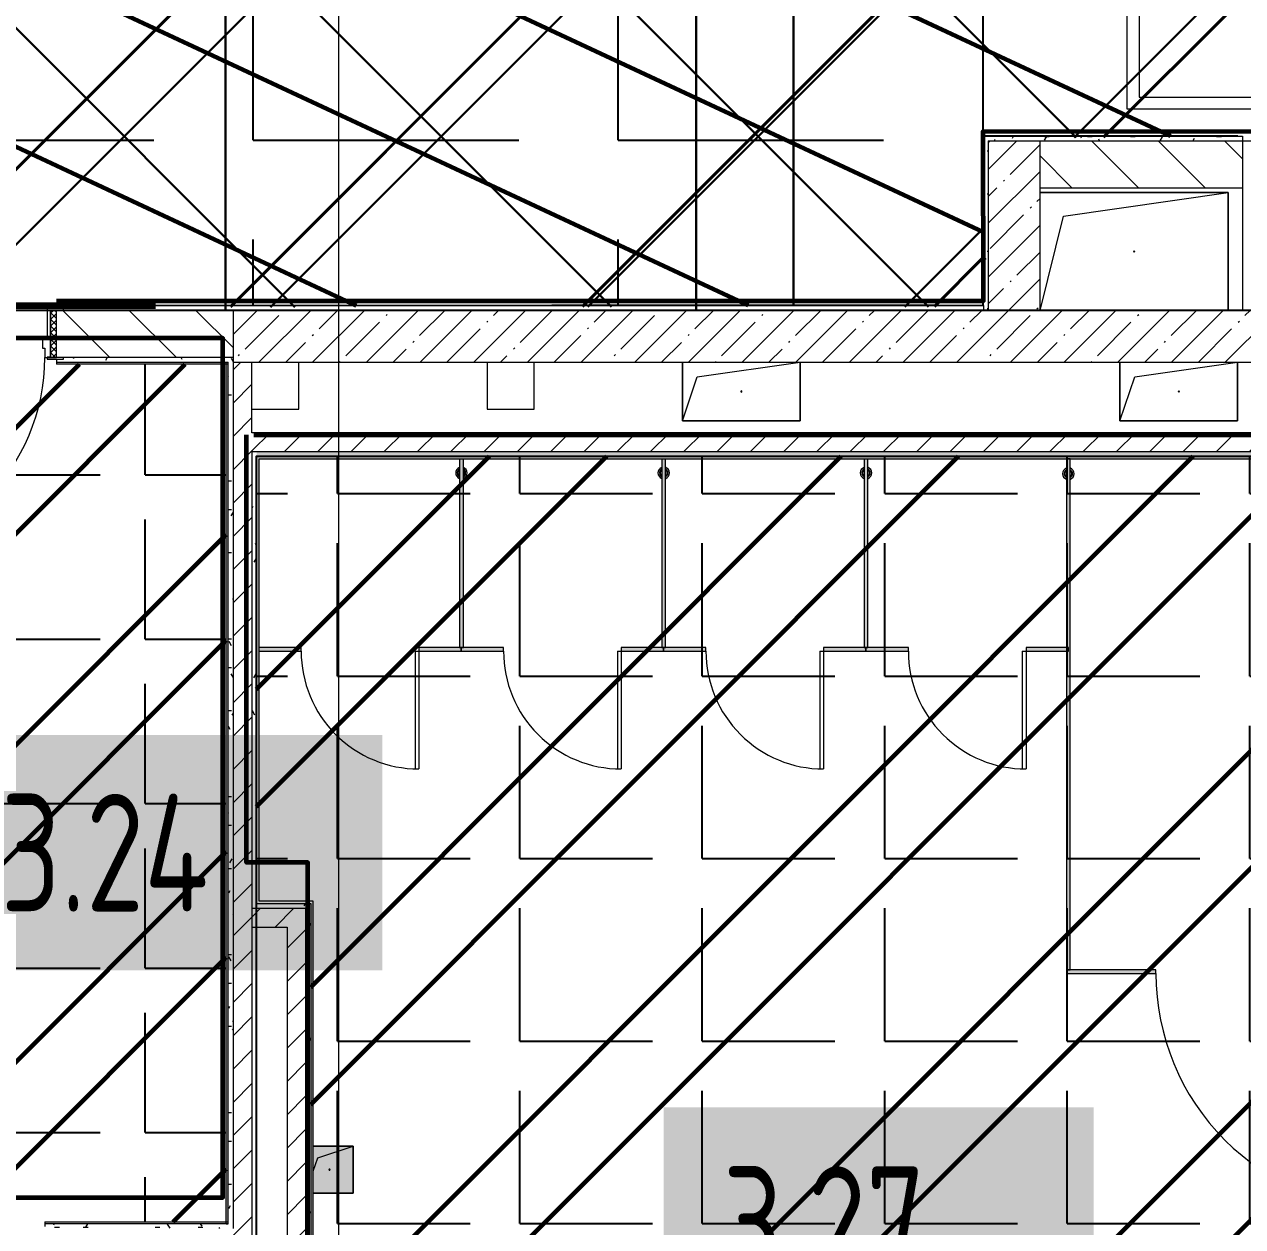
# Model space of a CAD drawing. Header units: millimetres. Extents: x -164500 to 426394, y -51911 to 102118.
# Drawn here: x 382551 to 387727, y 6708 to 11815 of the extents above; entities that cross this region are included whole.
import ezdxf

# ---------------------------------------------------------------- set-up
doc = ezdxf.new("R2010")
doc.units = ezdxf.units.MM
for name, color, linetype, lineweight in [('0) шлифовка', 5, 'Continuous', 60), ('1.4) Плинтус ПЛ-4', 6, 'Continuous', 60), ('196 1-3 этаж гидро изол', 6, 'Continuous', 60), ('284 стык. профилей', 1, 'Continuous', 120), ('5.2) Л-1 Линолеум', 100, 'Continuous', 30), ('7.5) НЗ Линолеум Темпо ПЛЮС', 134, 'Continuous', 30), ('A-DOOR-FRAM-2', 7, 'Continuous', 5), ('A-FLOR', 7, 'Continuous', 9), ('A-GENM', 7, 'Continuous', 9), ('A-GENM-1', 7, 'Continuous', 20), ('A-WALL', 7, 'Continuous', 5), ('I-WALL', 7, 'Continuous', 5), ('Оси', 7, 'Continuous', 9)]:
    doc.layers.add(name, color=color, linetype=linetype, lineweight=lineweight)
for name, color, linetype in [('1.2) плитка КР3', 160, 'Continuous'), ('1.2.1) плитка КР3', 140, 'Continuous'), ('2) защита вин плитк', 6, 'Continuous'), ('3.2.3) П-13', 5, 'Continuous')]:
    doc.layers.add(name, color=color, linetype=linetype)
doc.layers.add('A-AREA-PATT-3', color=7, linetype='Continuous', lineweight=5, true_color=0xe6fae8, transparency=1)
for name, color, linetype, lineweight, true_color in [('A-DOOR-1', 7, 'Continuous', 5, 0xc0c0c0), ('A-DOOR-FRAM-1', 7, 'Continuous', 5, 0xc0c0c0), ('A-WALL-1', 9, 'Continuous', 5, 0x808080), ('A-WALL-FNSH-1', 9, 'Continuous', 5, 0x808080)]:
    doc.layers.add(name, color=color, linetype=linetype, lineweight=lineweight, true_color=true_color)
doc.styles.add('СПДС', font='ГОСТ тип А.ttf', dxfattribs={"width": 0.9})
pattern_1 = [(45, (289227.4, 1e-08), (-70.71068, 70.71068), [])]
pattern_2 = [(45, (289227.4, 1e-08), (-114.04925, 114.04925), []), (45, (289341.45, 1e-08), (-114.04925, 114.04925), [201.612, -40.322, 6.706, -33.617])]
pattern_3 = [(135, (289227.4, 1e-08), (-141.42136, -141.42136), [])]
pattern_4 = [(0, (289227.4, 1e-08), (243.84, 60.96), [20.117, -162.763, 20.117, -162.763, -975.36]), (0, (289227.4, 1e-08), (243.84, 60.96), [-365.76, 20.117, -345.643, 20.117, -162.763, -426.72]), (0, (289227.4, 1e-08), (243.84, 60.96), [-914.4, 20.117, -101.803, 20.117, -284.683]), (120, (289318.84, 30.48), (-174.71291, 180.691634), [20.117, -162.763, 20.117, -162.763, -975.36]), (120, (289318.84, 30.48), (-174.71291, 180.691634), [-365.76, 20.117, -345.643, 20.117, -162.763, -426.72]), (120, (289318.84, 30.48), (-174.71291, 180.691634), [-914.4, 20.117, -101.803, 20.117, -284.683]), (240, (289349.32, 152.4), (-69.12709, -241.651634), [20.117, -162.763, 20.117, -162.763, -975.36]), (240, (289349.32, 152.4), (-69.12709, -241.651634), [-365.76, 20.117, -345.643, 20.117, -162.763, -426.72]), (240, (289349.32, 152.4), (-69.12709, -241.651634), [-914.4, 20.117, -101.803, 20.117, -284.683])]
pattern_5 = [(45, (374218.4, 26822.1), (-747.606, 747.606), [])]

# ---------------------------------------------------------------- blocks, each defined once
blk = doc.blocks.new('GM_Отверстие прямоугольное _в плите_ - Отверстие-V558-Объем проектирования 3 этажа')
at = {"layer": 'A-GENM'}
for p, q in [((-250, -125), (-250, 125)), ((-250, 125), (-250, -125)), ((-187.5, 62.5), (250, 125)), ((250, 125), (250, -125)), ((250, -125), (250, 125)), ((-250, -125), (-187.5, 62.5)), ((250, -125), (-250, -125)), ((-250, -125), (250, -125))]:
    blk.add_line(p, q, dxfattribs=at)
for start, end in [(360, 180), (180, 360)]:
    blk.add_arc((0, 0), 2.5, start, end, dxfattribs=at)
blk = doc.blocks.new('GM_Отверстие прямоугольное _в плите_ - Отверстие-V589-Объем проектирования 3 этажа')
at = {"layer": 'A-GENM'}
for p, q in [((-69, 100), (100, 100)), ((100, 100), (-69, 100)), ((-50, 50), (100, 100)), ((100, 100), (100, -100)), ((100, -100), (100, 100)), ((-69, -7), (-50, 50)), ((100, -100), (-69, -100)), ((-69, -100), (100, -100))]:
    blk.add_line(p, q, dxfattribs=at)
for start, end in [(360, 180), (180, 360)]:
    blk.add_arc((0, 0), 2.5, start, end, dxfattribs=at)
blk = doc.blocks.new('GM_Отверстие прямоугольное _в плите_ - Отверстие-21992694-Объем проектирования 3 этажа')
at = {"layer": 'A-GENM'}
for p, q in [((-400, 250), (400, 250)), ((400, 250), (-400, 250)), ((-300, 150), (400, 250)), ((400, 250), (400, -250)), ((400, -250), (400, 250)), ((-400, -250), (-300, 150))]:
    blk.add_line(p, q, dxfattribs=at)
for start, end in [(360, 180), (180, 360)]:
    blk.add_arc((0, 0), 2.5, start, end, dxfattribs=at)
blk = doc.blocks.new('131_Сантехническая перегородка 7 - СП-1-30858579-Объем проектирования 3 этажа')
at = {"layer": 'A-GENM'}
blk.add_hatch(color=256, dxfattribs=at).paths.add_polyline_path([(2165.9, -8), (2165.9, 8), (-4.1, 8), (-4.1, -8), (1268, -8)])
at = {"layer": 'A-GENM', "flags": 128}
for points in [[(71.5, 8), (71.1, 8.5), (70.8, 9), (70.4, 9.5), (70, 9.9), (69.6, 10.4), (69.2, 10.8), (68.8, 11.2), (68.3, 11.6), (67.8, 12), (67.3, 12.3), (66.8, 12.7), (66.3, 13), (65.8, 13.3), (65.3, 13.6), (64.7, 13.8), (64.2, 14), (63.6, 14.3), (63, 14.4), (62.4, 14.6), (61.9, 14.7), (61.3, 14.9), (60.7, 14.9), (60.1, 15), (59.5, 15.1), (58.9, 15.1), (58.3, 15.1), (57.7, 15), (57.1, 15), (56.5, 14.9), (55.9, 14.8), (55.3, 14.7), (54.7, 14.5), (54.1, 14.4), (53.5, 14.2), (53, 13.9), (52.4, 13.7), (51.9, 13.4), (51.4, 13.2), (50.8, 12.9), (50.3, 12.5), (49.8, 12.2), (49.3, 11.8), (48.9, 11.4), (48.4, 11), (48, 10.6), (47.6, 10.2), (47.2, 9.7), (46.8, 9.3), (46.4, 8.8), (46.1, 8.3), (45.9, 8)], [(45.9, -8), (46.3, -8.5), (46.6, -9), (47, -9.5), (47.4, -9.9), (47.8, -10.4), (48.2, -10.8), (48.6, -11.2), (49.1, -11.6), (49.6, -12), (50, -12.3), (50.5, -12.7), (51.1, -13), (51.6, -13.3), (52.1, -13.6), (52.7, -13.8), (53.2, -14), (53.8, -14.3), (54.4, -14.4), (54.9, -14.6), (55.5, -14.7), (56.1, -14.9), (56.7, -14.9), (57.3, -15), (57.9, -15.1), (58.5, -15.1), (59.1, -15.1), (59.7, -15), (60.3, -15), (60.9, -14.9), (61.5, -14.8), (62.1, -14.7), (62.7, -14.5), (63.3, -14.4), (63.8, -14.2), (64.4, -13.9), (65, -13.7), (65.5, -13.4), (66, -13.2), (66.6, -12.9), (67.1, -12.5), (67.6, -12.2), (68, -11.8), (68.5, -11.4), (69, -11), (69.4, -10.6), (69.8, -10.2), (70.2, -9.7), (70.6, -9.3), (70.9, -8.8), (71.3, -8.3), (71.5, -8)]]:
    blk.add_lwpolyline(points, dxfattribs=at)
at = {"layer": 'A-GENM'}
for radius, start, end in [(24.6, 19.9113, 160.0887), (17.6, 28.9731, 151.0269), (15.1, 33.7811, 146.2189), (24.6, 199.9113, 340.0887), (17.6, 208.9731, 331.0269), (15.1, 213.7811, 326.2189)]:
    blk.add_arc((58.7, 0), radius, start, end, dxfattribs=at)
at = {"layer": 'A-GENM-1'}
for p, q in [((2165.9, 8), (-4.1, 8)), ((-4.1, 8), (-4.1, -8)), ((2165.9, -8), (2165.9, 8)), ((-4.1, -8), (2165.9, -8))]:
    blk.add_line(p, q, dxfattribs=at)
blk = doc.blocks.new('131_Сантехническая перегородка 6 - СП-1-30839354-Объем проектирования 3 этажа')
at = {"layer": 'A-GENM'}
blk.add_hatch(color=256, dxfattribs=at).paths.add_polyline_path([(800, -8), (800, 8), (0, 8), (0, -8), (217.8, -8)])
at = {"layer": 'A-GENM', "flags": 128}
for points in [[(71.5, 8), (71.1, 8.5), (70.8, 9), (70.4, 9.5), (70, 9.9), (69.6, 10.4), (69.2, 10.8), (68.8, 11.2), (68.3, 11.6), (67.8, 12), (67.3, 12.3), (66.8, 12.7), (66.3, 13), (65.8, 13.3), (65.3, 13.6), (64.7, 13.8), (64.2, 14), (63.6, 14.3), (63, 14.4), (62.4, 14.6), (61.9, 14.7), (61.3, 14.9), (60.7, 14.9), (60.1, 15), (59.5, 15.1), (58.9, 15.1), (58.3, 15.1), (57.7, 15), (57.1, 15), (56.5, 14.9), (55.9, 14.8), (55.3, 14.7), (54.7, 14.5), (54.1, 14.4), (53.5, 14.2), (53, 13.9), (52.4, 13.7), (51.9, 13.4), (51.4, 13.2), (50.8, 12.9), (50.3, 12.5), (49.8, 12.2), (49.3, 11.8), (48.9, 11.4), (48.4, 11), (48, 10.6), (47.6, 10.2), (47.2, 9.7), (46.8, 9.3), (46.4, 8.8), (46.1, 8.3), (45.9, 8)], [(45.9, -8), (46.3, -8.5), (46.6, -9), (47, -9.5), (47.4, -9.9), (47.8, -10.4), (48.2, -10.8), (48.6, -11.2), (49.1, -11.6), (49.6, -12), (50, -12.3), (50.5, -12.7), (51.1, -13), (51.6, -13.3), (52.1, -13.6), (52.7, -13.8), (53.2, -14), (53.8, -14.3), (54.4, -14.4), (54.9, -14.6), (55.5, -14.7), (56.1, -14.9), (56.7, -14.9), (57.3, -15), (57.9, -15.1), (58.5, -15.1), (59.1, -15.1), (59.7, -15), (60.3, -15), (60.9, -14.9), (61.5, -14.8), (62.1, -14.7), (62.7, -14.5), (63.3, -14.4), (63.8, -14.2), (64.4, -13.9), (65, -13.7), (65.5, -13.4), (66, -13.2), (66.6, -12.9), (67.1, -12.5), (67.6, -12.2), (68, -11.8), (68.5, -11.4), (69, -11), (69.4, -10.6), (69.8, -10.2), (70.2, -9.7), (70.6, -9.3), (70.9, -8.8), (71.3, -8.3), (71.5, -8)]]:
    blk.add_lwpolyline(points, dxfattribs=at)
at = {"layer": 'A-GENM'}
for radius, start, end in [(24.6, 19.9113, 160.0887), (17.6, 28.9731, 151.0269), (15.1, 33.7811, 146.2189), (24.6, 199.9113, 340.0887), (17.6, 208.9731, 331.0269), (15.1, 213.7811, 326.2189)]:
    blk.add_arc((58.7, 0), radius, start, end, dxfattribs=at)
at = {"layer": 'A-GENM-1'}
for p, q in [((800, 8), (0, 8)), ((0, 8), (0, -8)), ((800, -8), (800, 8)), ((0, -8), (800, -8))]:
    blk.add_line(p, q, dxfattribs=at)
blk = doc.blocks.new('131_Сантехническая перегородка_Дверь МГН - СД-1-30883454-Объем проектирования 3 этажа')
at = {"layer": 'A-GENM'}
for points in [[(-366.5, 8), (-370, 8), (-370, -8), (10, -8), (10, 8), (-350.5, 8)], [(1390, 8), (1010, 8), (1010, -8), (1390, -8)]]:
    blk.add_hatch(color=256, dxfattribs=at).paths.add_polyline_path(points)
at = {"layer": 'A-DOOR-1'}
for p, q in [((10, 1008), (26, 1008)), ((10, 8), (10, 1008)), ((26, 8), (26, 1008)), ((10, 8), (26, 8))]:
    blk.add_line(p, q, dxfattribs=at)
blk.add_arc((10, 8), 1000, 360, 90, dxfattribs=at)
at = {"layer": 'A-GENM-1'}
for p, q in [((10, 8), (-370, 8)), ((-370, 8), (-370, -8)), ((10, -8), (10, 8)), ((1390, 8), (1010, 8)), ((1010, 8), (1010, -8)), ((1390, -8), (1390, 8)), ((-370, -8), (10, -8)), ((1010, -8), (1390, -8))]:
    blk.add_line(p, q, dxfattribs=at)
blk = doc.blocks.new('131_Сантехническая перегородка_Дверь 5 - СД-1-30835617-Объем проектирования 3 этажа')
at = {"layer": 'A-GENM'}
for points in [[(70, 8), (70, -8), (250, -8), (250, 8), (76.9, 8)], [(762.7, 8), (750, 8), (750.2, -8), (928.5, -8), (928.5, 8), (828.4, 8)]]:
    blk.add_hatch(color=256, dxfattribs=at).paths.add_polyline_path(points)
at = {"layer": 'A-DOOR-1'}
for p, q in [((266, 508), (250, 508)), ((250, 8), (250, 508)), ((266, 8), (266, 508)), ((266, 8), (250, 8))]:
    blk.add_line(p, q, dxfattribs=at)
blk.add_arc((250, 8), 500, 360, 90, dxfattribs=at)
at = {"layer": 'A-GENM-1'}
for p, q in [((250, 8), (70, 8)), ((70, 8), (70, -8)), ((250, -8), (250, 8)), ((930, 8), (750, 8)), ((750, 8), (750, -8)), ((930, -8), (930, 8)), ((70, -8), (250, -8)), ((750, -8), (930, -8))]:
    blk.add_line(p, q, dxfattribs=at)
blk = doc.blocks.new('131_Сантехническая перегородка_Дверь 5 - СД-1-V698-Объем проектирования 3 этажа')
at = {"layer": 'A-GENM'}
for points in [[(250, 8), (70, 8), (70, -8), (250, -8)], [(920.9, 8), (750, 8), (750, -8), (930, -8), (930, 8)]]:
    blk.add_hatch(color=256, dxfattribs=at).paths.add_polyline_path(points)
at = {"layer": 'A-DOOR-1'}
for p, q in [((266, 508), (250, 508)), ((250, 8), (250, 508)), ((266, 8), (266, 508)), ((266, 8), (250, 8))]:
    blk.add_line(p, q, dxfattribs=at)
blk.add_arc((250, 8), 500, 360, 90, dxfattribs=at)
at = {"layer": 'A-GENM-1'}
for p, q in [((250, 8), (70, 8)), ((70, 8), (70, -8)), ((250, -8), (250, 8)), ((930, 8), (750, 8)), ((750, 8), (750, -8)), ((930, -8), (930, 8)), ((70, -8), (250, -8)), ((750, -8), (930, -8))]:
    blk.add_line(p, q, dxfattribs=at)
blk = doc.blocks.new('131_Сантехническая перегородка_Дверь 5 - СД-1-V699-Объем проектирования 3 этажа')
at = {"layer": 'A-GENM'}
for points in [[(78, 8), (78, -8), (250, -8), (250, 8)], [(750, 8), (750, -8), (930, -8), (930, 8), (921.6, 8)]]:
    blk.add_hatch(color=256, dxfattribs=at).paths.add_polyline_path(points)
at = {"layer": 'A-DOOR-1'}
for p, q in [((266, 508), (250, 508)), ((250, 8), (250, 508)), ((266, 8), (266, 508)), ((266, 8), (250, 8))]:
    blk.add_line(p, q, dxfattribs=at)
blk.add_arc((250, 8), 500, 360, 90, dxfattribs=at)
at = {"layer": 'A-GENM-1'}
for p, q in [((250, 8), (70, 8)), ((70, 8), (70, -8)), ((250, -8), (250, 8)), ((930, 8), (750, 8)), ((750, 8), (750, -8)), ((930, -8), (930, 8)), ((70, -8), (250, -8)), ((750, -8), (930, -8))]:
    blk.add_line(p, q, dxfattribs=at)

msp = doc.modelspace()

# ---------------------------------------------------------------- hatches: boundary and pattern name
at = {"layer": '0) шлифовка', "true_color": 0x2776bb}
h = msp.add_hatch(dxfattribs=at)
h.set_pattern_fill('ANSI31', color=152, scale=222, angle=110)
h.set_pattern_definition([(155, (374218.4, 26829), (-297.882, -638.81), [])])
h.paths.add_polyline_path([(387706.402, 13379), (387677.402, 13379), (374218.402, 13379), (374218.402, 10620), (378430.902, 10620), (378430.902, 10621), (379212.402, 10621), (384786.395, 10621), (384786.395, 10622), (386435.177, 10622), (386625.402, 10621.105), (386625.402, 11341), (387706.402, 11341)])
at = {"layer": '1.2) плитка КР3'}
h = msp.add_hatch(dxfattribs=at)
h.set_pattern_fill('ANGLE', color=256, scale=100)
h.set_pattern_definition([(0, (381666.4, 10600), (0, 698.5), [508, -190.5]), (90, (381666.4, 10600), (-698.5, 4e-14), [508, -190.5])])
h.paths.add_polyline_path([(383408.402, 10371), (382687.402, 10371), (382630.259, 10401), (382637.402, 10401), (382637.402, 10440), (382627.402, 10440), (382627.402, 10480), (382647.402, 10548.571), (382647.402, 10600), (381777.402, 10600), (381777.402, 10480), (381797.402, 10480), (381797.402, 10440), (381785.402, 10392), (381737.402, 10392), (381737.402, 10371), (381666.402, 10371), (381666.402, 6729), (381687.402, 6729), (381742.64, 6700), (381747.402, 6700), (381747.402, 6699.023), (382577.402, 6699.977), (382577.402, 6700), (382597.402, 6700), (382597.402, 6708), (382637.402, 6708), (382637.402, 6729), (383408.402, 6729)])
at = {"layer": '1.2.1) плитка КР3'}
h = msp.add_hatch(dxfattribs=at)
h.set_pattern_fill('ANGLE', color=256, scale=111)
h.set_pattern_definition([(0, (205553.1, 26879), (0, 775.335), [563.88, -211.455]), (90, (205553.1, 26879), (-775.335, 5e-14), [563.88, -211.455])])
h.paths.add_polyline_path([(390276.402, 9980), (383537.402, 9980), (383537.402, 8080), (383767.402, 8080), (383767.402, 8060), (383767.402, 5850), (384587.402, 5850), (384587.402, 5830), (384587.402, 5650), (384598.402, 5650), (387167.402, 5650), (387167.402, 5630), (387167.402, 5431), (387178.402, 5431), (387178.402, 5420), (388887.402, 5420), (388887.402, 5408), (388927.402, 5408), (389897.402, 5402.377), (389897.402, 5408), (389937.402, 5408), (389937.402, 5420), (390287.402, 5420), (390287.402, 9969), (390276.402, 9969)])
at = {"layer": '196 1-3 этаж гидро изол'}
h = msp.add_hatch(dxfattribs=at)
h.set_pattern_fill('ANSI32', color=256, scale=100)
h.set_pattern_definition([(45, (381666.4, 10600), (-673.52, 673.52), []), (45, (382115.4, 10600), (-673.52, 673.52), [])])
h.paths.add_polyline_path([(383408.402, 10371), (382687.402, 10371), (382630.259, 10401), (382637.402, 10401), (382637.402, 10440), (382627.402, 10440), (382627.402, 10480), (382647.402, 10548.571), (382647.402, 10600), (381777.402, 10600), (381777.402, 10480), (381797.402, 10480), (381797.402, 10440), (381785.402, 10392), (381737.402, 10392), (381737.402, 10371), (381666.402, 10371), (381666.402, 6729), (381687.402, 6729), (381742.64, 6700), (381747.402, 6700), (381747.402, 6699.023), (382577.402, 6699.977), (382577.402, 6700), (382597.402, 6700), (382597.402, 6708), (382637.402, 6708), (382637.402, 6729), (383408.402, 6729)])
h = msp.add_hatch(dxfattribs=at)
h.set_pattern_fill('ANSI32', color=256, scale=111)
h.set_pattern_definition([(45, (205553.1, 26879), (-747.6063, 747.6063), []), (45, (206051.5, 26879), (-747.6063, 747.6063), [])])
h.paths.add_polyline_path([(390276.402, 9980), (383537.402, 9980), (383537.402, 8080), (383767.402, 8080), (383767.402, 8060), (383767.402, 5850), (384587.402, 5850), (384587.402, 5830), (384587.402, 5650), (384598.402, 5650), (387167.402, 5650), (387167.402, 5630), (387167.402, 5431), (387178.402, 5431), (387178.402, 5420), (388887.402, 5420), (388887.402, 5408), (388927.402, 5408), (389897.402, 5402.377), (389897.402, 5408), (389937.402, 5408), (389937.402, 5420), (390287.402, 5420), (390287.402, 9969), (390276.402, 9969)])
at = {"layer": '2) защита вин плитк'}
h = msp.add_hatch(dxfattribs=at)
h.set_pattern_fill('ANSI31', color=256, scale=333)
h.set_pattern_definition(pattern_5)
h.paths.add_polyline_path([(387706.402, 13372.054), (387677.402, 13372.054), (374218.402, 13372.054), (374218.402, 10613.054), (378430.902, 10613.054), (378430.902, 10614.054), (379212.402, 10614.054), (384786.395, 10614.054), (384786.395, 10615.054), (386435.177, 10615.054), (386625.402, 10614.159), (386625.402, 11334.054), (387706.402, 11334.054)])
h = msp.add_hatch(dxfattribs=at)
h.set_pattern_fill('ANSI31', color=256, scale=333)
h.set_pattern_definition(pattern_5)
h.paths.add_polyline_path([(387706.402, 13372.054), (387677.402, 13372.054), (374218.402, 13372.054), (374218.402, 10613.054), (378430.902, 10613.054), (378430.902, 10614.054), (379212.402, 10614.054), (384786.395, 10614.054), (384786.395, 10615.054), (386435.177, 10615.054), (386625.402, 10614.159), (386625.402, 11334.054), (387706.402, 11334.054)])
at = {"layer": '3.2.3) П-13'}
h = msp.add_hatch(dxfattribs=at)
h.set_pattern_fill('ANGLE', color=256, scale=222)
h.set_pattern_definition([(0, (374218.4, 26829), (0, 1550.67), [1127.76, -422.91]), (90, (374218.4, 26829), (-1550.67, 9e-14), [1127.76, -422.91])])
h.paths.add_polyline_path([(387706.402, 13379), (387677.402, 13379), (374218.402, 13379), (374218.402, 10620), (378430.902, 10620), (378430.902, 10621), (379212.402, 10621), (384786.395, 10621), (384786.395, 10622), (386435.177, 10622), (386625.402, 10621.105), (386625.402, 11341), (387706.402, 11341)])
at = {"layer": '5.2) Л-1 Линолеум'}
h = msp.add_hatch(dxfattribs=at)
h.set_pattern_fill('ANSI37', color=256, scale=300)
h.set_pattern_definition([(45, (374218.4, 26829), (-673.52, 673.52), []), (135, (374218.4, 26829), (-673.52, -673.52), [])])
h.paths.add_polyline_path([(387706.402, 13372.054), (387677.402, 13372.054), (374218.402, 13372.054), (374218.402, 10613.054), (378430.902, 10613.054), (378430.902, 10614.054), (379212.402, 10614.054), (384786.395, 10614.054), (384786.395, 10615.054), (386435.177, 10615.054), (386625.402, 10614.159), (386625.402, 11334.054), (387706.402, 11334.054)])
at = {"layer": '7.5) НЗ Линолеум Темпо ПЛЮС'}
h = msp.add_hatch(dxfattribs=at)
h.set_pattern_fill('ANSI31', color=256, scale=333)
h.set_pattern_definition([(45, (374218.4, 26829), (-747.606, 747.606), [])])
h.paths.add_polyline_path([(387706.402, 13379), (387677.402, 13379), (374218.402, 13379), (374218.402, 10620), (378430.902, 10620), (378430.902, 10621), (379212.402, 10621), (384786.395, 10621), (384786.395, 10622), (386435.177, 10622), (386625.402, 10621.105), (386625.402, 11341), (387706.402, 11341)])
at = {"layer": 'A-AREA-PATT-3'}
h = msp.add_hatch(color=256, dxfattribs=at)
h.paths.add_polyline_path([(383408.402, 6724.5), (383412.902, 6724.5), (383412.902, 10375.5), (382687.402, 10375.5), (382687.402, 10371), (383408.402, 10371), (383408.402, 6729), (382637.402, 6729), (382637.733, 6724.5), (383027.402, 6724.5)])
h.paths.add_polyline_path([(381676.902, 6724.5), (381687.402, 6724.5), (381687.328, 6729), (381666.402, 6729), (381666.402, 10371), (381737.402, 10371), (381737.341, 10375.5), (381661.902, 10375.5), (381661.902, 6724.5), (381666.402, 6724.5)])
h = msp.add_hatch(color=256, dxfattribs=at)
h.paths.add_polyline_path([(383930.388, 6850), (383947.402, 6850), (383947.402, 7050), (383778.402, 7050), (383778.402, 6850)])
h.paths.add_polyline_path([(386994.902, 9884.219), (387001.366, 9886.319), (387010.306, 9898.623), (387008.088, 9916.884), (386999.328, 9926.798), (386994.902, 9926.136), (386994.902, 9917.985), (386998.335, 9915.011), (387001.973, 9906.227), (386994.902, 9886.319)])
h.paths.add_polyline_path([(386978.902, 9884.219), (386978.902, 9894.47), (386975.469, 9897.444), (386971.831, 9906.227), (386978.902, 9928.236), (386972.438, 9926.136), (386963.499, 9913.832), (386965.717, 9895.571), (386974.477, 9885.657)])
h.paths.add_polyline_path([(388735.402, 9884.219), (388741.866, 9886.319), (388750.806, 9898.623), (388748.588, 9916.884), (388739.828, 9926.798), (388735.402, 9926.136), (388735.402, 9917.985), (388738.835, 9915.011), (388742.473, 9906.227), (388735.402, 9886.319)])
h.paths.add_polyline_path([(388719.402, 9884.219), (388719.402, 9894.47), (388715.969, 9897.444), (388712.331, 9906.227), (388719.402, 9928.236), (388712.938, 9926.136), (388703.999, 9913.832), (388706.217, 9895.571), (388714.977, 9885.657)])
h.paths.add_polyline_path([(384416.027, 9887.299), (384422.491, 9889.399), (384431.431, 9901.703), (384429.213, 9919.964), (384420.452, 9929.878), (384416.027, 9929.215), (384416.027, 9921.065), (384419.46, 9918.09), (384423.098, 9909.307), (384416.027, 9889.399)])
h.paths.add_polyline_path([(385259.652, 9887.299), (385259.652, 9897.55), (385256.995, 9898.65), (385252.581, 9909.307), (385259.652, 9931.316), (385253.188, 9929.215), (385244.249, 9916.912), (385246.466, 9898.65), (385255.227, 9888.737)])
h.paths.add_polyline_path([(384400.027, 9887.299), (384400.027, 9897.55), (384397.37, 9898.65), (384392.956, 9909.307), (384400.027, 9931.316), (384393.563, 9929.215), (384384.624, 9916.912), (384386.841, 9898.65), (384395.602, 9888.737)])
h.paths.add_polyline_path([(386119.277, 9887.299), (386119.277, 9897.55), (386116.62, 9898.65), (386112.206, 9909.307), (386119.277, 9931.316), (386112.813, 9929.215), (386103.874, 9916.912), (386106.092, 9898.65), (386114.852, 9888.737)])
h.paths.add_polyline_path([(386135.277, 9887.299), (386141.741, 9889.399), (386150.681, 9901.703), (386148.463, 9919.964), (386139.703, 9929.878), (386135.277, 9929.215), (386135.277, 9921.065), (386138.71, 9918.09), (386142.348, 9909.307), (386135.277, 9889.399)])
h.paths.add_polyline_path([(385275.652, 9887.299), (385282.116, 9889.399), (385291.056, 9901.703), (385288.838, 9919.964), (385280.077, 9929.878), (385275.652, 9929.215), (385275.652, 9921.065), (385279.085, 9918.09), (385282.723, 9909.307), (385275.652, 9889.399)])
at = {"layer": 'A-DOOR-FRAM-2'}
h = msp.add_hatch(dxfattribs=at)
h.set_pattern_fill('FP_34', color=256, angle=180, style=0, pattern_type=2)
h.set_pattern_definition([(225, (382521.286, 10335.315), (14.1421, -14.1421), []), (315, (382521.286, 10335.315), (14.1421, 14.1421), [])])
h.paths.add_polyline_path([(382662.402, 10400), (382687.402, 10400), (382687.402, 10600), (382662.402, 10600), (382662.402, 10405.263)])
at = {"layer": 'I-WALL'}
h = msp.add_hatch(dxfattribs=at)
h.set_pattern_fill('FP_191', color=256, style=0, pattern_type=2)
h.set_pattern_definition(pattern_4)
h.paths.add_polyline_path([(387707.402, 11320), (387727.402, 11320), (387727.402, 11340), (386626.402, 11338.705), (386626.402, 11320), (387706.902, 11320)])
h = msp.add_hatch(dxfattribs=at)
h.set_pattern_fill('FP_191', color=256, style=0, pattern_type=2)
h.set_pattern_definition(pattern_4)
h.paths.add_polyline_path([(386646.402, 10600), (386646.402, 11320), (386626.402, 11319.623), (386626.402, 10621)])
h.paths.add_polyline_path([(386646.402, 10600), (386626.402, 10619.054), (386626.402, 10600)])
h = msp.add_hatch(dxfattribs=at)
h.set_pattern_fill('FP_1', color=256, style=0, pattern_type=2)
h.set_pattern_definition(pattern_2)
h.paths.add_polyline_path([(386757.572, 10600), (386866.402, 10600), (386866.402, 11320), (386646.402, 11320), (386646.402, 10600)])
h = msp.add_hatch(dxfattribs=at)
h.set_pattern_fill('FP_23', color=256, style=0, pattern_type=2)
h.set_pattern_definition(pattern_3)
h.paths.add_polyline_path([(386866.402, 11120), (387727.402, 11120), (387727.402, 11320), (386866.402, 11320)])
h = msp.add_hatch(dxfattribs=at)
h.set_pattern_fill('FP_23', color=256, style=0, pattern_type=2)
h.set_pattern_definition(pattern_3)
h.paths.add_polyline_path([(396337.402, 10400), (396357.402, 10400), (396357.402, 10600), (394322.402, 10600), (394322.402, 10400), (395459.78, 10400)])
h.paths.add_polyline_path([(392842.402, 10400), (392872.402, 10400), (392872.402, 10600), (390837.402, 10600), (390837.402, 10400), (391108.676, 10400)])
h.paths.add_polyline_path([(383437.402, 10400), (383437.402, 10600), (382687.402, 10600), (382687.402, 10400), (383417.402, 10400)])
h.paths.add_polyline_path([(379188.048, 10400), (379212.402, 10400), (379212.402, 10600), (378837.402, 10600), (378837.402, 10400), (379187.402, 10400)])
h.paths.add_polyline_path([(381307.402, 10400), (381737.402, 10400), (381737.402, 10600), (380612.402, 10600), (380612.402, 10400), (381257.402, 10400)])
h = msp.add_hatch(dxfattribs=at)
h.set_pattern_fill('FP_1', color=256, style=0, pattern_type=2)
h.set_pattern_definition(pattern_2)
h.paths.add_polyline_path([(384517.402, 10380), (390837.402, 10380), (390837.402, 10600), (383437.402, 10600), (383437.402, 10380), (384038.132, 10380)])
h = msp.add_hatch(dxfattribs=at)
h.set_pattern_fill('FP_191', color=256, style=0, pattern_type=2)
h.set_pattern_definition(pattern_4)
h.paths.add_polyline_path([(381657.511, 10400), (381657.402, 10400), (381657.402, 10380)])
h.paths.add_polyline_path([(381666.402, 10380), (381737.402, 10380), (381737.402, 10392), (381707.402, 10392.5), (381707.402, 10400), (381657.511, 10400), (381657.402, 10380)])
h.paths.add_polyline_path([(382687.402, 10380), (383417.402, 10380), (383417.402, 10400), (382717.402, 10400), (382717.402, 10392), (382687.402, 10392)])
h = msp.add_hatch(dxfattribs=at)
h.set_pattern_fill('FP_191', color=256, style=0, pattern_type=2)
h.set_pattern_definition(pattern_4)
h.paths.add_polyline_path([(383437.402, 6700), (383437.402, 10400), (383417.402, 10400), (383418.402, 6700)])
h = msp.add_hatch(dxfattribs=at)
h.set_pattern_fill('FP_22', color=256, style=0, pattern_type=2)
h.set_pattern_definition(pattern_1)
h.paths.add_polyline_path([(383494.244, 5400), (383517.402, 5400), (383517.402, 10380), (383437.402, 10380), (383437.402, 5400)])
h = msp.add_hatch(dxfattribs=at)
h.set_pattern_fill('FP_22', color=256, style=0, pattern_type=2)
h.set_pattern_definition(pattern_1)
h.paths.add_polyline_path([(385125.908, 10000), (390307.402, 10000), (390307.402, 10080), (383517.402, 10080), (383517.402, 10000), (384717.402, 10000)])
h = msp.add_hatch(dxfattribs=at)
h.set_pattern_fill('FP_191', color=256, style=0, pattern_type=2)
h.set_pattern_definition(pattern_4)
h.paths.add_polyline_path([(383537.402, 8060), (383537.402, 10000), (383517.402, 10000), (383517.402, 8060)])
h = msp.add_hatch(dxfattribs=at)
h.set_pattern_fill('FP_191', color=256, style=0, pattern_type=2)
h.set_pattern_definition(pattern_4)
h.paths.add_polyline_path([(385125.908, 9980), (390287.402, 9980), (390287.402, 10000), (383537.402, 10000), (383537.402, 9980), (384717.402, 9980)])
for points in [[(388933.124, 9969), (390287.402, 9969), (390287.354, 9980), (383537.402, 9980), (383537.402, 9969), (388661.18, 9969)], [(383548.402, 8080), (383548.402, 9969), (383537.402, 9968.982), (383537.402, 8080)], [(383767.402, 8080), (383778.402, 8080), (383778.402, 8091), (383548.402, 8091), (383548.402, 8080), (383747.402, 8080)], [(383778.402, 5850), (383778.402, 8080), (383767.402, 8080), (383767.402, 5850)]]:
    msp.add_hatch(color=256, dxfattribs=at).paths.add_polyline_path(points)
h = msp.add_hatch(dxfattribs=at)
h.set_pattern_fill('FP_191', color=256, style=0, pattern_type=2)
h.set_pattern_definition(pattern_4)
h.paths.add_polyline_path([(383767.402, 8060), (383767.402, 8080), (383537.402, 8080), (383537.402, 8060), (383747.402, 8060)])
h = msp.add_hatch(dxfattribs=at)
h.set_pattern_fill('FP_22', color=256, style=0, pattern_type=2)
h.set_pattern_definition(pattern_1)
h.paths.add_polyline_path([(383667.402, 7980), (383747.402, 7980), (383747.402, 8060), (383517.402, 8060), (383517.402, 7980), (383548.402, 7980)])
h = msp.add_hatch(dxfattribs=at)
h.set_pattern_fill('FP_191', color=256, style=0, pattern_type=2)
h.set_pattern_definition(pattern_4)
h.paths.add_polyline_path([(383747.402, 5830), (383767.402, 5830), (383767.402, 8060), (383747.402, 8060), (383747.402, 5861)])
h = msp.add_hatch(dxfattribs=at)
h.set_pattern_fill('FP_22', color=256, style=0, pattern_type=2)
h.set_pattern_definition(pattern_1)
h.paths.add_polyline_path([(383673.766, 5830), (383747.402, 5830), (383747.402, 7980), (383667.402, 7980), (383667.402, 5830)])
h = msp.add_hatch(dxfattribs=at)
h.set_pattern_fill('FP_191', color=256, style=0, pattern_type=2)
h.set_pattern_definition(pattern_4)
h.paths.add_polyline_path([(382687.402, 6700), (383417.402, 6700), (383417.402, 6720), (382637.402, 6720), (382637.51, 6708), (382667.402, 6708), (382667.402, 6700), (382677.282, 6700)])
h.paths.add_polyline_path([(381657.402, 6700), (381657.402, 6708), (381687.402, 6708), (381687.402, 6720), (381637.402, 6720), (381637.402, 6700)])

# ---------------------------------------------------------------- linework, layer by layer
msp.add_lwpolyline([(414057.402, 10600), (374197.402, 10600), (374197.402, 13400), (414057.402, 13400)], close=True)
at = {"layer": '1.2.1) плитка КР3'}
msp.add_lwpolyline([(390307.402, 5400), (383537.402, 5400), (383537.402, 9980), (390307.402, 9980)], close=True, dxfattribs=at)
at = {"layer": '1.4) Плинтус ПЛ-4'}
msp.add_lwpolyline([(382687.402, 10640.5), (386626.402, 10640), (386625.402, 11361.009), (387791.402, 11360)], dxfattribs=at)
at = {"layer": '196 1-3 этаж гидро изол'}
msp.add_lwpolyline([(381664.264, 6831.088), (383394.264, 6831.088), (383394.264, 10482.088), (381664.264, 10482.088)], close=True, dxfattribs=at)
for points in [[(388864.264, 5533.088), (387155.264, 5533.088), (387144.264, 5752.088), (384575.264, 5752.088), (384575.264, 5963.088), (383755.264, 6006.466), (383755.264, 8254.227), (383494.264, 8254.227), (383494.264, 10071.088)], [(383525.264, 10071.088), (390253.264, 10071.088), (390253.264, 5522.088), (389914.264, 5510.088)]]:
    msp.add_lwpolyline(points, dxfattribs=at)
at = {"layer": '284 стык. профилей'}
msp.add_lwpolyline([(381737.402, 10621), (383107.282, 10621)], dxfattribs=at)
at = {"layer": '7.5) НЗ Линолеум Темпо ПЛЮС'}
for points in [[(383405.21, 10598.941), (383405.21, 13377.941)], [(385405.21, 10598.941), (385405.21, 13377.941)], [(385819.21, 10620.941), (385819.21, 13399.941)]]:
    msp.add_lwpolyline(points, dxfattribs=at)
at = {"layer": 'A-DOOR-1'}
msp.add_arc((381787.402, 10400), 850, 270, 0, dxfattribs=at)
at = {"layer": 'A-DOOR-FRAM-1'}
for p, q in [((382647.402, 10608), (382647.402, 10600)), ((382717.402, 10608), (382647.402, 10608)), ((382647.402, 10600), (382647.402, 10480)), ((382662.402, 10600), (382647.402, 10600)), ((382647.402, 10600), (382717.402, 10600)), ((382662.402, 10600), (382662.402, 10400)), ((382687.402, 10600), (382662.402, 10600)), ((382662.402, 10480), (382662.402, 10600)), ((382687.402, 10400), (382687.402, 10600)), ((382717.402, 10600), (382717.402, 10608)), ((382662.402, 10480), (382627.402, 10480)), ((382627.402, 10480), (382627.402, 10440)), ((382647.402, 10480), (382662.402, 10480)), ((382662.402, 10400), (382662.402, 10480)), ((382627.402, 10440), (382637.402, 10440)), ((382637.402, 10440), (382637.402, 10400)), ((382637.402, 10400), (382662.402, 10400)), ((382647.402, 10401), (382647.402, 10400)), ((382662.402, 10401), (382647.402, 10401)), ((382647.402, 10400), (382662.402, 10400)), ((382647.402, 10400), (382647.402, 10392)), ((382717.402, 10400), (382647.402, 10400)), ((382647.402, 10392), (382717.402, 10392)), ((382662.402, 10400), (382662.402, 10401)), ((382662.402, 10400), (382687.402, 10400)), ((382717.402, 10392), (382717.402, 10400))]:
    msp.add_line(p, q, dxfattribs=at)
at = {"layer": 'A-FLOR'}
for p, q in [((387237.402, 11455), (387237.402, 13130)), ((387287.402, 13080), (387287.402, 11505)), ((387287.402, 11505), (387903.402, 11505)), ((387903.402, 11455), (387237.402, 11455)), ((387727.402, 11320), (387790.402, 11320)), ((382647.402, 10600), (381777.402, 10600)), ((381777.402, 10600), (382647.402, 10600)), ((386626.402, 10600), (382717.402, 10600)), ((383717.402, 10180), (383717.402, 10380)), ((384517.402, 10380), (384517.402, 10180)), ((384717.402, 10180), (384717.402, 10380)), ((383517.402, 10180), (383717.402, 10180)), ((384517.402, 10180), (384717.402, 10180)), ((383548.402, 9168), (383548.402, 9969)), ((383548.402, 9969), (386978.902, 9969)), ((386994.902, 9969), (388719.402, 9969)), ((383548.402, 8091), (383548.402, 9152)), ((383778.402, 8091), (383548.402, 8091)), ((383778.402, 7050), (383778.402, 8091)), ((383778.402, 5861), (383778.402, 6850))]:
    msp.add_line(p, q, dxfattribs=at)
at = {"layer": 'A-WALL'}
for p, q in [((386626.402, 11340), (387727.402, 11340)), ((383437.402, 10400), (382717.402, 10400)), ((383517.402, 10000), (390307.402, 10000)), ((383537.402, 9980), (383537.402, 8080)), ((383537.402, 8080), (383767.402, 8080)), ((383517.402, 8060), (383747.402, 8060)), ((383767.402, 8060), (383767.402, 5850))]:
    msp.add_line(p, q, dxfattribs=at)
at = {"layer": 'A-WALL-1'}
for p, q in [((387727.402, 11340), (387727.402, 10600)), ((386646.402, 11320), (386646.402, 10600)), ((386646.402, 11320), (387727.402, 11320)), ((386866.402, 10600), (386866.402, 11320)), ((386866.402, 11120), (387727.402, 11120)), ((386626.402, 10621), (386626.402, 10600)), ((382717.402, 10600), (391108.676, 10600)), ((383437.402, 10600), (383437.402, 6700)), ((382687.402, 10392), (382687.402, 10380)), ((383437.402, 10380), (390837.402, 10380)), ((383517.402, 10080), (383517.402, 10380)), ((390307.402, 10080), (383517.402, 10080)), ((383517.402, 10000), (383517.402, 5400)), ((383537.402, 9980), (390287.402, 9980)), ((383747.402, 5830), (383747.402, 8060)), ((383517.402, 7980), (383667.402, 7980)), ((383667.402, 7980), (383667.402, 5830)), ((382637.402, 6720), (382637.402, 6708))]:
    msp.add_line(p, q, dxfattribs=at)
at = {"layer": 'A-WALL-FNSH-1'}
for p, q in [((386625.402, 11341), (386625.402, 10621)), ((387707.402, 11341), (386625.402, 11341)), ((386626.402, 10621), (386626.402, 11340)), ((387707.402, 11340), (387707.402, 11341)), ((386625.402, 10621), (382687.402, 10621)), ((382687.402, 10621), (382687.402, 10620)), ((382687.402, 10620), (386626.402, 10620)), ((384792.232, 10622), (384792.232, 10621)), ((386435.177, 10622), (384792.232, 10622)), ((384792.232, 10621), (386030.047, 10621)), ((385221.409, 10621), (385221.409, 10622)), ((386435.177, 10621), (386435.177, 10622)), ((386978.902, 9969), (390287.402, 9969)), ((383548.402, 9152), (383548.402, 9168)), ((383767.402, 8080), (383767.402, 8060)), ((383778.402, 6850), (383778.402, 7050))]:
    msp.add_line(p, q, dxfattribs=at)
at = {"layer": 'I-WALL'}
for p, q in [((384786.395, 10622), (384786.395, 10621)), ((385630.047, 10622), (385630.047, 10621)), ((385630.229, 10622), (385630.229, 10621)), ((385696.594, 10622), (385696.594, 10621)), ((386030.047, 10622), (386030.047, 10621)), ((386030.047, 10621), (386435.177, 10621)), ((382687.402, 10380), (383417.402, 10380)), ((382687.402, 10380), (382687.402, 10371)), ((383417.402, 10371), (382687.402, 10371)), ((383408.402, 6720.5), (383408.402, 10379.5)), ((383408.402, 10379.5), (383417.402, 10379.5)), ((383417.402, 6720), (383417.402, 10380)), ((382637.402, 6729), (383417.402, 6729)), ((382637.402, 6729), (382637.402, 6720)), ((383417.402, 6720), (382637.402, 6720)), ((383408.402, 6720.5), (383417.402, 6720.5))]:
    msp.add_line(p, q, dxfattribs=at)
at = {"layer": 'Оси'}
msp.add_lwpolyline([(383887.402, -1906.259), (383887.402, 3093.741), (383887.402, 16915.097), (383887.402, 21915.097)], dxfattribs=at)

# ---------------------------------------------------------------- block references
at = {"layer": 'A-GENM'}
for name, p in [('GM_Отверстие прямоугольное _в плите_ - Отверстие-21992694-Объем проектирования 3 этажа', (387266.402, 10850)), ('GM_Отверстие прямоугольное _в плите_ - Отверстие-V558-Объем проектирования 3 этажа', (385597.402, 10255)), ('GM_Отверстие прямоугольное _в плите_ - Отверстие-V558-Объем проектирования 3 этажа', (387456.292, 10255)), ('GM_Отверстие прямоугольное _в плите_ - Отверстие-V589-Объем проектирования 3 этажа', (383847.402, 6950))]:
    msp.add_blockref(name, p, dxfattribs=at)
for name, p, rotation in [('131_Сантехническая перегородка 6 - СП-1-30839354-Объем проектирования 3 этажа', (384408.027, 9968), 270.0000000000007), ('131_Сантехническая перегородка 6 - СП-1-30839354-Объем проектирования 3 этажа', (385267.652, 9968), 270.0000000000007), ('131_Сантехническая перегородка 6 - СП-1-30839354-Объем проектирования 3 этажа', (386127.277, 9968), 270.0000000000007), ('131_Сантехническая перегородка 7 - СП-1-30858579-Объем проектирования 3 этажа', (386986.902, 9964.92), 269.9999999999999), ('131_Сантехническая перегородка_Дверь 5 - СД-1-30835617-Объем проектирования 3 этажа', (384476.902, 9160), 180), ('131_Сантехническая перегородка_Дверь 5 - СД-1-V698-Объем проектирования 3 этажа', (385336.902, 9160), 180), ('131_Сантехническая перегородка_Дверь 5 - СД-1-V698-Объем проектирования 3 этажа', (386196.902, 9160), 180), ('131_Сантехническая перегородка_Дверь 5 - СД-1-V699-Объем проектирования 3 этажа', (387056.902, 9160), 180), ('131_Сантехническая перегородка_Дверь МГН - СД-1-30883454-Объем проектирования 3 этажа', (388368.902, 7791), 180)]:
    msp.add_blockref(name, p, dxfattribs=dict(at, rotation=rotation))

# ---------------------------------------------------------------- texts
at = {"char_height": 500, "attachment_point": 1, "style": 'СПДС', "bg_fill": 1, "box_fill_scale": 1.5, "bg_fill_color": 7, "bg_fill_true_color": 16777215, "bg_fill_transparency": 0}
for s, insert, width in [('3.24', (382450.442, 8546.084), 1370.88562), ('3.27', (385517.456, 6964.138), 1327.5945)]:
    msp.add_mtext(s, dxfattribs=dict(at, insert=insert, width=width))

doc.saveas('drawing.dxf')
